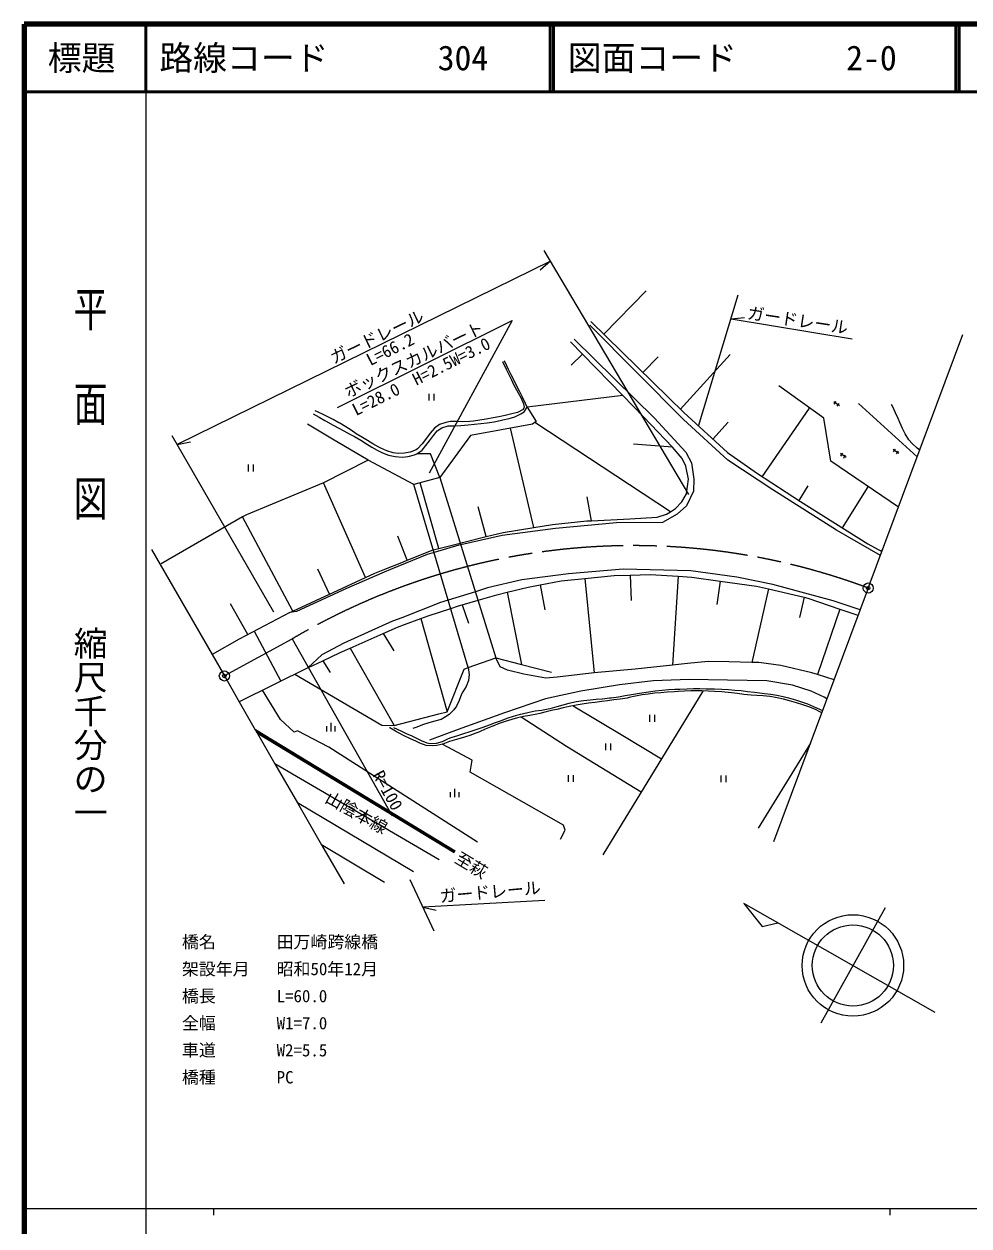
# Model space of a CAD drawing. Units: millimetres, scale not verified. Extents: x 40000 to 680000, y 20000 to 380000.
# Drawn here: x 40000 to 179675, y 202409 to 380000 of the extents above; entities that cross this region are included whole.
import ezdxf
from ezdxf.enums import TextEntityAlignment as Align

# ---------------------------------------------------------------- set-up
doc = ezdxf.new("R2010")
doc.units = ezdxf.units.MM
doc.header["$LTSCALE"] = 1000
doc.header["$PDMODE"] = 32
doc.header["$PDSIZE"] = 500
doc.linetypes.add('CHAIN', pattern=[18.5, 12, -1.5, 3.5, -1.5])
for name, color, linetype, lineweight in [('M-BGD', 7, 'Continuous', 25), ('M-BGD-HTXT', 7, 'Continuous', 13), ('M-BMK', 2, 'CHAIN', 13), ('M-BMK-SRVR', 3, 'Continuous', 25), ('M-STR-HTXT', 7, 'Continuous', 13), ('M-TTL', 2, 'Continuous', 140), ('M-TTL-BAND', 7, 'Continuous', 25), ('M-TTL-LINE', 7, 'Continuous', 50)]:
    doc.layers.add(name, color=color, linetype=linetype, lineweight=lineweight)
for name, color, linetype in [('M-OTRS', 6, 'Continuous'), ('M-STR-STR1', 1, 'Continuous'), ('M-TTL-TXT', 7, 'Continuous')]:
    doc.layers.add(name, color=color, linetype=linetype)
doc.styles.add('@ＭＳ ゴシック', font='')
doc.styles.add('ＭＳ ゴシック', font='')
doc.styles.get('@ＭＳ ゴシック').set_extended_font_data('@MS Gothic')
doc.styles.get('ＭＳ ゴシック').set_extended_font_data('MS Gothic')

msp = doc.modelspace()

# ---------------------------------------------------------------- linework, layer by layer
at = {"layer": 'M-BGD'}
for p, q in [((125701, 334160), (131980, 340563)), ((123785, 336039), (137512, 322578)), ((137488, 321575), (123609, 335496)), ((164788, 296662), (178780, 334134)), ((122571, 331222), (120785, 333063)), ((121320, 333441), (133185, 321753)), ((122571, 331222), (120878, 329580)), ((128515, 325093), (122571, 331222)), ((131462, 328510), (133741, 330834)), ((136992, 323054), (144398, 331157)), ((99820, 325375), (99820, 324375)), ((100570, 325375), (100570, 324375)), ((128515, 325093), (114378, 323386)), ((131574, 321940), (128515, 325093)), ((158205, 321741), (151587, 326535)), ((114378, 323386), (115681, 321288)), ((149117, 313119), (156120, 323251)), ((159919, 324023), (159717, 324170)), ((159772, 323821), (159919, 324023)), ((159919, 324023), (160066, 324226)), ((160526, 323583), (159919, 324023)), ((160177, 323527), (160324, 323730)), ((160324, 323730), (160471, 323932)), ((163322, 323943), (172031, 316059)), ((135834, 317472), (131574, 321940)), ((133185, 321753), (137838, 316728)), ((144019, 315570), (137488, 321575)), ((137512, 322578), (143959, 316684)), ((159233, 315401), (158205, 321741)), ((85614, 318680), (81893, 320872)), ((115174, 320861), (106007, 319180)), ((115362, 305599), (111921, 320265)), ((115681, 321288), (115174, 320861)), ((135539, 307931), (115501, 321137)), ((141797, 318661), (144082, 321161)), ((90891, 315571), (85614, 318680)), ((106007, 319180), (101464, 312998)), ((135834, 317472), (130069, 317911)), ((100087, 316482), (98069, 316504)), ((101464, 312998), (100087, 316482)), ((137288, 315788), (135834, 317472)), ((137838, 316728), (138683, 315152)), ((143959, 316684), (148409, 313609)), ((160896, 316373), (160694, 316520)), ((160749, 316171), (160896, 316373)), ((160896, 316373), (161043, 316575)), ((161503, 315932), (160896, 316373)), ((161301, 316079), (161448, 316282)), ((168688, 316988), (168486, 317135)), ((168541, 316785), (168688, 316988)), ((168688, 316988), (168835, 317190)), ((169295, 316547), (168688, 316988)), ((168946, 316492), (169092, 316694)), ((169092, 316694), (169239, 316896)), ((73135, 314895), (73135, 313895)), ((73885, 314895), (73885, 313895)), ((90891, 315571), (87482, 313849)), ((97631, 311945), (90891, 315571)), ((137805, 314691), (137288, 315788)), ((138208, 312768), (137805, 314691)), ((138683, 315152), (139012, 312755)), ((150693, 311166), (144019, 315570)), ((169248, 308606), (159233, 315401)), ((161154, 315877), (161301, 316079)), ((87482, 313849), (84265, 312225)), ((101464, 312998), (97631, 311945)), ((101464, 312998), (109753, 286357)), ((137924, 310587), (138208, 312768)), ((139012, 312755), (138951, 310973)), ((148409, 313609), (154791, 309456)), ((84265, 312225), (72874, 307492)), ((90471, 298201), (84265, 312225)), ((105666, 284905), (97631, 311945)), ((101325, 302509), (98551, 312198)), ((138951, 310973), (137901, 308816)), ((160079, 305223), (150693, 311166)), ((154562, 309600), (155918, 311756)), ((160967, 305570), (164783, 311635)), ((123880, 306620), (123236, 310125)), ((136294, 308409), (137234, 309400)), ((137234, 309400), (137924, 310587)), ((154791, 309456), (164748, 303192)), ((72874, 307492), (72316, 307171)), ((108300, 304257), (107141, 308651)), ((133607, 307134), (134964, 307567)), ((136519, 307594), (134357, 306346)), ((134964, 307567), (135539, 307931)), ((135539, 307931), (136294, 308409)), ((137901, 308816), (136519, 307594)), ((72316, 307171), (60270, 300220)), ((79709, 293260), (72316, 307171)), ((118575, 305467), (110689, 304414)), ((110834, 304880), (115362, 305599)), ((115362, 305599), (118135, 306040)), ((118135, 306040), (123197, 306585)), ((127561, 306280), (118575, 305467)), ((123197, 306585), (123880, 306620)), ((123880, 306620), (129568, 306912)), ((134357, 306346), (127561, 306280)), ((129568, 306912), (133607, 307134)), ((96644, 300766), (95251, 304333)), ((110689, 304414), (104559, 303050)), ((104814, 303400), (108300, 304257)), ((108300, 304257), (110834, 304880)), ((166588, 301484), (160079, 305223)), ((58834, 302372), (67792, 286825)), ((96644, 300766), (100493, 302297)), ((100614, 301906), (99582, 301601)), ((100493, 302297), (100498, 302298)), ((100498, 302298), (101325, 302509)), ((104251, 302982), (100614, 301906)), ((101325, 302509), (104477, 303314)), ((104559, 303050), (104251, 302982)), ((104477, 303314), (104814, 303400)), ((164748, 303192), (166802, 302055)), ((166722, 302099), (167019, 302637)), ((93095, 299337), (96106, 300553)), ((99582, 301601), (94186, 299400)), ((96106, 300553), (96644, 300766)), ((85129, 295751), (83417, 299452)), ((93228, 298991), (87661, 296617)), ((90471, 298201), (91877, 298846)), ((91877, 298846), (93095, 299337)), ((94186, 299400), (93228, 298991)), ((120466, 298761), (113561, 297895)), ((128571, 299441), (120466, 298761)), ((122890, 298069), (127206, 298504)), ((127206, 298504), (129611, 298582)), ((138558, 299216), (128571, 299441)), ((129611, 298582), (132555, 298677)), ((129611, 298582), (129732, 294837)), ((132555, 298677), (136707, 298406)), ((136707, 298406), (135849, 285268)), ((136707, 298406), (138696, 298277)), ((145342, 298265), (138558, 299216)), ((87661, 296617), (80298, 293209)), ((85674, 296001), (90471, 298201)), ((108522, 296674), (106715, 296120)), ((113561, 297895), (108522, 296674)), ((111423, 296055), (114520, 296819)), ((114520, 296819), (116303, 297147)), ((116303, 297147), (119415, 297718)), ((116303, 297147), (116982, 293445)), ((119415, 297718), (122890, 298069)), ((122890, 298069), (124297, 284125)), ((138696, 298277), (142889, 297689)), ((142889, 297689), (142406, 294242)), ((142889, 297689), (148280, 296933)), ((150691, 297201), (145342, 298265)), ((148280, 296933), (150053, 296525)), ((159605, 294761), (150691, 297201)), ((164788, 296662), (150795, 259189)), ((79709, 293260), (85129, 295751)), ((85129, 295751), (85674, 296001)), ((102700, 294889), (101564, 294540)), ((106715, 296120), (102700, 294889)), ((104783, 294183), (107107, 294863)), ((107107, 294863), (109882, 295675)), ((109882, 295675), (111423, 296055)), ((111423, 296055), (113530, 285385)), ((150053, 296525), (147560, 285685)), ((150053, 296525), (155339, 295309)), ((155339, 295309), (154649, 292309)), ((155339, 295309), (155877, 295186)), ((155877, 295186), (160609, 293552)), ((73090, 289792), (70496, 294341)), ((79284, 293065), (71803, 289112)), ((79284, 293065), (79709, 293260)), ((80298, 293209), (79284, 293065)), ((101564, 294540), (95823, 292282)), ((99726, 292571), (103068, 293647)), ((103068, 293647), (104226, 294020)), ((104226, 294020), (104783, 294183)), ((104783, 294183), (105693, 291481)), ((160609, 293552), (157276, 283900)), ((163582, 293432), (159605, 294761)), ((160609, 293552), (163099, 292692)), ((94487, 291757), (87276, 288541)), ((95823, 292282), (94487, 291757)), ((95226, 290889), (96218, 291260)), ((96218, 291260), (98651, 292169)), ((98651, 292169), (99726, 292571)), ((98651, 292169), (102528, 278388)), ((163099, 292692), (163279, 292622)), ((74029, 290288), (77941, 282885)), ((88187, 287789), (93097, 289951)), ((93097, 289951), (95226, 290889)), ((93097, 289951), (94684, 287368)), ((71803, 289112), (67792, 286825)), ((87276, 288541), (84011, 286780)), ((86739, 287151), (88187, 287789)), ((88187, 287789), (94699, 276364)), ((67792, 286825), (69609, 283672)), ((84011, 286780), (82012, 284913)), ((82068, 284941), (84161, 285931)), ((84161, 285931), (86739, 287151)), ((84161, 285931), (85255, 284208)), ((105666, 284905), (109753, 286357)), ((110369, 285024), (109753, 286357)), ((109753, 286357), (113530, 285385)), ((82068, 284941), (71817, 279841)), ((102528, 278388), (105054, 284687)), ((105054, 284687), (105666, 284905)), ((111477, 284554), (110369, 285024)), ((113869, 283964), (111477, 284554)), ((113530, 285385), (117957, 284246)), ((130324, 284659), (124297, 284125)), ((135849, 285268), (130324, 284659)), ((138092, 285515), (135849, 285268)), ((141128, 285799), (138092, 285515)), ((144176, 285756), (141128, 285799)), ((147560, 285685), (144176, 285756)), ((148602, 285664), (147560, 285685)), ((151847, 285200), (148602, 285664)), ((156468, 284161), (151847, 285200)), ((157276, 283900), (156468, 284161)), ((69609, 283672), (71817, 279841)), ((80045, 283934), (92889, 276427)), ((117137, 283372), (113869, 283964)), ((118784, 283508), (117137, 283372)), ((124297, 284125), (118784, 283508)), ((133011, 282954), (128027, 282343)), ((138312, 283151), (133011, 282954)), ((143995, 283058), (138312, 283151)), ((149779, 282974), (143995, 283058)), ((153584, 282326), (149779, 282974)), ((159727, 283109), (157276, 283900)), ((77932, 277221), (75265, 281556)), ((122310, 281439), (117092, 280285)), ((128027, 282343), (122310, 281439)), ((140358, 281448), (125572, 257239)), ((156338, 281447), (153584, 282326)), ((158282, 280547), (156338, 281447)), ((71817, 279841), (74183, 275734)), ((117092, 280285), (111014, 278237)), ((121171, 279284), (128509, 274854)), ((158672, 280284), (158282, 280547)), ((79935, 275383), (77932, 277221)), ((94699, 276364), (101317, 278075)), ((101317, 278075), (102528, 278388)), ((111014, 278237), (104165, 275740)), ((120206, 273234), (113480, 277579)), ((132447, 277918), (132447, 276918)), ((133197, 277918), (133197, 276918)), ((74183, 275734), (74193, 275716)), ((103714, 257774), (74183, 275734)), ((74193, 275716), (74204, 275698)), ((103709, 257766), (74193, 275716)), ((74204, 275698), (74214, 275680)), ((103704, 257757), (74204, 275698)), ((74214, 275680), (74224, 275662)), ((103698, 257749), (74214, 275680)), ((74224, 275662), (74235, 275644)), ((103693, 257740), (74224, 275662)), ((74235, 275644), (74245, 275626)), ((103688, 257732), (74235, 275644)), ((74245, 275626), (74256, 275608)), ((103683, 257723), (74245, 275626)), ((74256, 275608), (74266, 275590)), ((103678, 257715), (74256, 275608)), ((74266, 275590), (74276, 275572)), ((103673, 257706), (74266, 275590)), ((74276, 275572), (74287, 275554)), ((103667, 257698), (74276, 275572)), ((74287, 275554), (74297, 275536)), ((103662, 257689), (74287, 275554)), ((74297, 275536), (74308, 275518)), ((103657, 257680), (74297, 275536)), ((74308, 275518), (74318, 275500)), ((103652, 257672), (74308, 275518)), ((74318, 275500), (74328, 275482)), ((103647, 257663), (74318, 275500)), ((74328, 275482), (74339, 275464)), ((103641, 257655), (74328, 275482)), ((74339, 275464), (74349, 275446)), ((103636, 257646), (74339, 275464)), ((74349, 275446), (74359, 275428)), ((103631, 257638), (74349, 275446)), ((74359, 275428), (74370, 275410)), ((103626, 257629), (74359, 275428)), ((74370, 275410), (74380, 275392)), ((103621, 257621), (74370, 275410)), ((74380, 275392), (74391, 275374)), ((103615, 257612), (74380, 275392)), ((74391, 275374), (74401, 275356)), ((103610, 257604), (74391, 275374)), ((74401, 275356), (74411, 275337)), ((103605, 257595), (74401, 275356)), ((74411, 275337), (74422, 275319)), ((103600, 257586), (74411, 275337)), ((74422, 275319), (74432, 275301)), ((103595, 257578), (74422, 275319)), ((74432, 275301), (74443, 275283)), ((103589, 257569), (74432, 275301)), ((74443, 275283), (74453, 275265)), ((103584, 257561), (74443, 275283)), ((80425, 275571), (79935, 275383)), ((85067, 273157), (80425, 275571)), ((84760, 275493), (84760, 276243)), ((85385, 275493), (85385, 276743)), ((86010, 275493), (86010, 276243)), ((92889, 276427), (94699, 276364)), ((104165, 275740), (102462, 275114)), ((74453, 275265), (74463, 275247)), ((103579, 257552), (74453, 275265)), ((74463, 275247), (74474, 275229)), ((103574, 257544), (74463, 275247)), ((74474, 275229), (74484, 275211)), ((103569, 257535), (74474, 275229)), ((74484, 275211), (74494, 275193)), ((103563, 257527), (74484, 275211)), ((103558, 257518), (74494, 275193)), ((74494, 275193), (77090, 270689)), ((102462, 275114), (99934, 274186)), ((103369, 272769), (101793, 273605)), ((125952, 273701), (125952, 272701)), ((126702, 273701), (126702, 272701)), ((128509, 274854), (134243, 271435)), ((156235, 273756), (148522, 261170)), ((107036, 259095), (85067, 273157)), ((106229, 271254), (103369, 272769)), ((131223, 266490), (120206, 273234)), ((101358, 256501), (77090, 270689)), ((77090, 270689), (80399, 264946)), ((105956, 269452), (106229, 271254)), ((119752, 261640), (105956, 269452)), ((120425, 269029), (120425, 268029)), ((121175, 269029), (121175, 268029)), ((142988, 268972), (142988, 267972)), ((143738, 268972), (143738, 267972)), ((103049, 265750), (103049, 266500)), ((103674, 265750), (103674, 267000)), ((104299, 265750), (104299, 266500)), ((97576, 254725), (80399, 264946)), ((80399, 264946), (83987, 258720)), ((120003, 260881), (119752, 261640)), ((119288, 259539), (120003, 260881)), ((93272, 253170), (83987, 258720)), ((83987, 258720), (87318, 252938)), ((174687, 233964), (146416, 250066)), ((146416, 250066), (149107, 246643)), ((167284, 249421), (157757, 232381)), ((149107, 246643), (151415, 247219))]:
    msp.add_line(p, q, dxfattribs=at)
for points in [[(110740, 330137), (111278, 329029), (111682, 328193), (112045, 327433), (112461, 326550), (112537, 326387), (113032, 325505), (113505, 324737), (113841, 323894), (113923, 323371), (113766, 323060), (112966, 322594), (112106, 322395), (111104, 322150), (110196, 321972), (109341, 321818), (108307, 321625), (107395, 321462), (106439, 321322), (105883, 321258), (104864, 321236), (103960, 321295), (103047, 321278), (102333, 321135), (101402, 320813), (100688, 320306), (100014, 319541), (99488, 318795), (98868, 317987), (98845, 317960), (98178, 317254), (97963, 317098), (97074, 316736), (96257, 316612), (95279, 316552), (94584, 316655), (93618, 316932), (92751, 317324), (92445, 317478), (91538, 317966), (90746, 318445), (90020, 318893), (89119, 319461), (88338, 319979), (87560, 320486), (86668, 321019), (86530, 321097), (85684, 321562), (84884, 321976), (84211, 322308)], [(84579, 321356), (85672, 320745), (86524, 320275), (87271, 319870), (88049, 319457), (88862, 319032), (89795, 318507), (90625, 317986), (91402, 317488), (92174, 317032), (92987, 316635), (93892, 316317), (94845, 316109), (95870, 316015), (96783, 316096), (97718, 316365), (98069, 316504), (98852, 317038), (99403, 317739), (99948, 318409), (100549, 319186), (101083, 319885), (101757, 320348), (102706, 320609), (103606, 320644), (104560, 320692), (105636, 320802), (106595, 320880), (107507, 320956), (108443, 321065), (109473, 321239), (109729, 321292), (110768, 321500), (111690, 321703), (112556, 321978), (113429, 322398), (113921, 322710), (114378, 323386), (114142, 323923), (113690, 324853), (113269, 325676), (112848, 326503), (112395, 327412), (112017, 328171), (111618, 328975), (111101, 330019), (110990, 330245)], [(172390, 317020), (172024, 317333), (171298, 318002), (170801, 318575), (170224, 319428), (169830, 320252), (169468, 321134), (169208, 321713), (168802, 322567), (168403, 323438), (168238, 323805)], [(82757, 322411), (83634, 321903), (84449, 321431), (84579, 321356)], [(84211, 322308), (83361, 322704), (83015, 322865)], [(105666, 284905), (105786, 283898), (105701, 283025), (105360, 282120), (104865, 281334), (104680, 280995), (104295, 280067), (103932, 279235), (103542, 278674), (102845, 277977), (102173, 277522), (101643, 277233)], [(102727, 274429), (103132, 274566), (104140, 274899), (105029, 275182), (105925, 275467), (106833, 275763), (107877, 276122), (108819, 276463), (109698, 276790), (110555, 277108), (111432, 277419), (112367, 277727), (113402, 278036), (113619, 278097), (114652, 278343), (115574, 278502), (116487, 278641), (117494, 278824), (117755, 278881), (118781, 279144), (119674, 279412), (120566, 279669), (121590, 279897), (121642, 279906), (122709, 280070), (123663, 280170), (124575, 280240), (125517, 280314), (126562, 280424), (126789, 280454), (127878, 280610), (128856, 280769), (129773, 280927), (130675, 281085), (131612, 281239), (132632, 281388), (133284, 281473), (134334, 281588), (135259, 281662), (136213, 281713), (136928, 281744), (138012, 281784), (138973, 281806), (139890, 281810), (140841, 281795), (141904, 281760), (142059, 281754), (143156, 281705), (144142, 281650), (145067, 281584), (145982, 281503), (146939, 281403), (147987, 281279), (148363, 281232), (149431, 281098), (150374, 280970), (151279, 280819), (152235, 280616), (152985, 280427), (154018, 280141), (154920, 279862), (155788, 279550), (156715, 279167), (157162, 278968), (158027, 278555)], [(157916, 278258), (157838, 278297), (156880, 278753), (156018, 279112), (155133, 279421), (154167, 279715), (153145, 280009), (152240, 280250), (151329, 280450), (150285, 280625), (150261, 280628), (149239, 280734), (148316, 280781), (147482, 280838), (146417, 280948), (145481, 281066), (144566, 281180), (143564, 281281), (143124, 281316), (142074, 281385), (141149, 281430), (140181, 281453), (139629, 281457), (138577, 281453), (137651, 281429), (136683, 281378), (136141, 281341), (135065, 281266), (134114, 281198), (133200, 281115), (132236, 280999), (131383, 280870), (130392, 280676), (129459, 280475), (129148, 280417), (128103, 280251), (127180, 280131), (126241, 280016), (125402, 279905), (124352, 279760), (123429, 279632), (122495, 279492), (121633, 279346), (120598, 279148), (119692, 278952), (118753, 278736), (118159, 278599), (117168, 278365), (116252, 278144), (115791, 278037), (114756, 277827), (113842, 277664), (112918, 277474), (112107, 277260), (111114, 276945), (110247, 276629), (109304, 276265), (109138, 276201), (108168, 275807), (107320, 275442), (106410, 275078), (106029, 274940), (105087, 274623), (104265, 274377), (103247, 274102), (102890, 274008)], [(101643, 277233), (100539, 276944), (99710, 276708), (98912, 276444), (98043, 276133), (97474, 275911)], [(102890, 274008), (101888, 273620), (101040, 273396), (100435, 273350), (99447, 273404), (99431, 273407), (98521, 273743), (98008, 273987), (97050, 274418), (96214, 274817), (95351, 275266), (94913, 275505), (94054, 275993), (94019, 276013)], [(94634, 276074), (95704, 275553), (96506, 275170), (97313, 274807), (97822, 274587), (98713, 274138), (99555, 273785), (100008, 273702), (100989, 273728), (101845, 274006), (102727, 274429)]]:
    msp.add_lwpolyline(points, dxfattribs=at)
for radius in [7500, 6000]:
    msp.add_circle((162518, 240896), radius, dxfattribs=at)
at = {"layer": 'M-BGD-HTXT'}
msp.add_line((79655, 289157), (94434, 263010), dxfattribs=at)
at = {"layer": 'M-BMK'}
msp.add_line((79593, 289127), (69609, 283672), dxfattribs=at)
for start, end in [(69.52416, 104.30921), (106.70629, 111.14303), (104.30921, 106.70629), (111.14303, 120.58384)]:
    msp.add_arc((130078, 203706), 99224, start, end, dxfattribs=at)
at = {"layer": 'M-BMK-SRVR'}
for centre in [(164788, 296662), (69609, 283672)]:
    msp.add_circle(centre, 750, dxfattribs=at)
at = {"layer": 'M-OTRS'}
for p in [(164787, 296661), (164788, 296662), (69608, 283672), (69609, 283672)]:
    msp.add_point(p, dxfattribs=at)
at = {"layer": 'M-STR-HTXT'}
for p, q in [((138289, 310476), (116876, 346547)), ((117816, 344964), (62648, 317867)), ((117816, 344964), (116310, 343647)), ((139698, 320579), (145573, 339967)), ((144500, 336426), (146491, 336622)), ((144500, 336426), (162430, 333471)), ((76946, 293111), (61897, 319168)), ((62648, 317867), (64611, 318254)), ((97026, 253606), (100553, 246027)), ((116978, 250513), (98940, 249494)), ((98940, 249494), (100896, 249086))]:
    msp.add_line(p, q, dxfattribs=at)
msp.add_lwpolyline([(86313, 323344), (112160, 336185), (99891, 313656)], dxfattribs=at)
at = {"layer": 'M-TTL'}
for p, q in [((40000, 380000), (40000, 20000)), ((680000, 380000), (40000, 380000))]:
    msp.add_line(p, q, dxfattribs=at)
at = {"layer": 'M-TTL-BAND'}
for p, q in [((58000, 370000), (58000, 20000)), ((40000, 205000), (579000, 205000)), ((68000, 205000), (68000, 204000)), ((168000, 205000), (168000, 204000))]:
    msp.add_line(p, q, dxfattribs=at)
at = {"layer": 'M-TTL-LINE'}
for p, q in [((58000, 380000), (58000, 370000)), ((117750, 380000), (117750, 370000)), ((118250, 380000), (118250, 370000)), ((177750, 380000), (177750, 370000)), ((178250, 380000), (178250, 370000)), ((40000, 370000), (680000, 370000))]:
    msp.add_line(p, q, dxfattribs=at)

# ---------------------------------------------------------------- texts
at = {"layer": 'M-BGD', "style": 'ＭＳ ゴシック'}
for s, rotation, p in [('山陰本線', 330.883, (89150, 263486)), ('至萩', 328.92, (106126, 255722))]:
    msp.add_text(s, height=1833, rotation=rotation, dxfattribs=at).set_placement(p, align=Align.MIDDLE_CENTER)
at = {"layer": 'M-BGD-HTXT', "style": 'ＭＳ ゴシック'}
msp.add_text('R=100', height=1833, rotation=298.871, dxfattribs=at).set_placement((93764, 266773), align=Align.MIDDLE_CENTER)
at = {"layer": 'M-STR-HTXT', "style": 'ＭＳ ゴシック'}
for s, rotation, p in [('ガードレール', 25.639, (92157, 333815)), ('ガードレール', 351.327, (154365, 336232)), ('ボックスカルバート', 25.821, (97634, 330434)), ('L=66.2', 26.677, (94121, 331937)), ('L=28.0\u3000H=2.5W=3.0', 26.73, (98699, 327926)), ('ガードレール', 5, (108898, 251778))]:
    msp.add_text(s, height=1833, rotation=rotation, dxfattribs=at).set_placement(p, align=Align.MIDDLE_CENTER)
at = {"layer": 'M-STR-STR1', "style": 'ＭＳ ゴシック'}
for s, p in [('橋名', (63339, 242914)), ('田万崎跨線橋', (77339, 242914)), ('架設年月', (63339, 238914)), ('昭和50年12月', (77339, 238914)), ('橋長', (63339, 234914)), ('L=60.0', (77339, 234914)), ('全幅', (63339, 230914)), ('W1=7.0', (77339, 230914)), ('車道', (63339, 226914)), ('W2=5.5', (77339, 226914)), ('橋種', (63339, 222914)), ('PC', (77339, 222914))]:
    msp.add_text(s, height=1833, dxfattribs=at).set_placement(p, align=Align.BOTTOM_LEFT)
at = {"layer": 'M-TTL-BAND', "style": '@ＭＳ ゴシック', "width": 1.4}
msp.add_text('平  面  図', height=3666, rotation=270, dxfattribs=at).set_placement((49777, 306475), align=Align.MIDDLE_RIGHT)
at = {"layer": 'M-TTL-BAND', "style": '@ＭＳ ゴシック'}
msp.add_text('縮尺千分の一', height=3666, rotation=270, dxfattribs=at).set_placement((49777, 261030), align=Align.MIDDLE_RIGHT)
at = {"layer": 'M-TTL-TXT', "style": 'ＭＳ ゴシック'}
msp.add_text('標題', height=3666, dxfattribs=at).set_placement((48500, 375000), align=Align.MIDDLE_CENTER)
for s, p in [('路線コード', (60000, 375000)), ('304', (101142, 375000)), ('図面コード', (120380, 375000)), ('2-0', (161521, 375000))]:
    msp.add_text(s, height=3666, dxfattribs=at).set_placement(p, align=Align.MIDDLE_LEFT)

doc.saveas('drawing.dxf')
